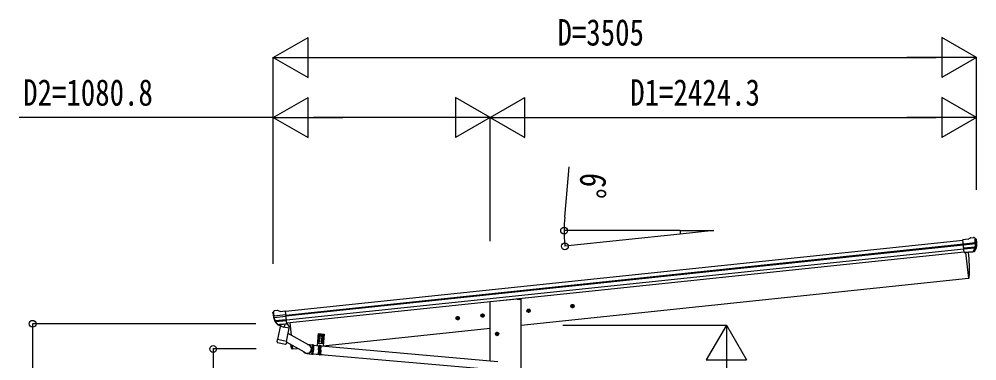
# Model space of a CAD drawing. Units: millimetres, scale not verified. Extents: x -16820 to 16820, y -11880 to 11880.
# Drawn here: x -13746 to -8971, y -4479 to -2773 of the extents above; entities that cross this region are included whole.
import ezdxf
from ezdxf.enums import TextEntityAlignment as Align

# ---------------------------------------------------------------- set-up
doc = ezdxf.new("R2010")
doc.units = ezdxf.units.MM
doc.header["$LTSCALE"] = 60
for name, color, linetype in [('0-4_YKK_13', 4, 'Continuous'), ('0-5_YKK_A1', 4, 'Continuous'), ('0-6_YKK_D', 6, 'Continuous')]:
    doc.layers.add(name, color=color, linetype=linetype)
doc.styles.add('ＭＳ ゴシック', font='')
doc.styles.get('ＭＳ ゴシック').set_extended_font_data('MS Gothic')

msp = doc.modelspace()

# ---------------------------------------------------------------- linework, layer by layer
at = {"layer": '0-4_YKK_13'}
for p, q in [((-9014.11, -3871.72), (-9002.52, -3864.75)), ((-8987.8, -3862.92), (-8987.8, -3862.92)), ((-8984.13, -3864.01), (-8984.13, -3864)), ((-8984.13, -3864.01), (-8979.81, -3867.5)), ((-8980.06, -3867.31), (-8979.87, -3867.43)), ((-9014.11, -3871.72), (-9040.64, -3874.51)), ((-9033.85, -3939.06), (-9040.64, -3874.51)), ((-9038.48, -3895.04), (-8978.74, -3888.76)), ((-8978.26, -3894.63), (-9037.86, -3900.89)), ((-8979.1, -3911.38), (-9036.13, -3917.37)), ((-8989.05, -3932.62), (-8979.6, -3914.32)), ((-8987.99, -3933.05), (-8977.87, -3914.79)), ((-8976.79, -3914.54), (-8986.58, -3932.21)), ((-8982.01, -3931.69), (-8972.76, -3915)), ((-8973.99, -3871.4), (-8979.87, -3867.43)), ((-8979.81, -3867.5), (-8978.95, -3868.2)), ((-8977.56, -3871.9), (-8977.87, -3870.05)), ((-8977.02, -3869.36), (-8976.76, -3871.85)), ((-8973.99, -3871.4), (-8973.97, -3871.41)), ((-8972.39, -3913.92), (-8972.38, -3913.84)), ((-8972.1, -3875.39), (-8972.2, -3874.38)), ((-8980.49, -3916.04), (-9035.66, -3921.84)), ((-9034.14, -3936.2), (-9034.04, -3937.2)), ((-8990.5, -3934.27), (-9033.88, -3938.83)), ((-9033.85, -3939.06), (-9023.91, -3938.01)), ((-9026.99, -3938.34), (-9013.58, -4065.97)), ((-9023.91, -3938.01), (-9023.63, -3938.08)), ((-9023.63, -3938.08), (-8998.3, -3935.41)), ((-8998.3, -3935.41), (-8998.05, -3935.3)), ((-8998.05, -3935.3), (-8990.36, -3934.49)), ((-8986.11, -3932.16), (-8987.59, -3932.32)), ((-8982.06, -3931.66), (-8982.01, -3931.69)), ((-9013.58, -4065.97), (-9011.53, -4065.68)), ((-12480.39, -4240.1), (-12480.47, -4238.23)), ((-12479.11, -4235.33), (-12479.8, -4236.2)), ((-12475.61, -4231.02), (-12479.11, -4235.33)), ((-12475.61, -4231.02), (-12475.61, -4231.01)), ((-12472.25, -4229.19), (-12472.25, -4229.19)), ((-12444.68, -4232.33), (-12418.16, -4229.54)), ((-12411.37, -4294.09), (-12418.16, -4229.54)), ((-12416, -4250.07), (-12475.74, -4256.35)), ((-12474.99, -4262.19), (-12415.38, -4255.92)), ((-12457.48, -4297.74), (-12471.17, -4281.99)), ((-12470.68, -4278.4), (-12413.65, -4272.41)), ((-12456.54, -4297.11), (-12469.58, -4281.17)), ((-12468.36, -4282.67), (-12413.18, -4276.87)), ((-12454.77, -4298.42), (-12411.39, -4293.86)), ((-12452.43, -4298.5), (-12414.89, -4294.55)), ((-12421.57, -4295.25), (-12446.9, -4297.92)), ((-12421.03, -4295.58), (-12423.95, -4309.93)), ((-12421.32, -4295.14), (-12421.57, -4295.25)), ((-12411.37, -4294.09), (-12421.32, -4295.14)), ((-12414.89, -4294.55), (-12413.33, -4294.39)), ((-12411.51, -4292.51), (-12410.59, -4292.69)), ((-12410.59, -4292.69), (-12399.39, -4309.62)), ((-12396.73, -4289.63), (-12390.33, -4350.54)), ((-12444.02, -4307.03), (-12457.37, -4372.68)), ((-12447.17, -4297.85), (-12454.86, -4298.66)), ((-12454, -4298.66), (-12452.43, -4298.5)), ((-12450.64, -4298.96), (-12450.79, -4299.69)), ((-12450.18, -4300.82), (-12425.42, -4310.57)), ((-12446.9, -4297.92), (-12447.17, -4297.85)), ((-12399.14, -4316.16), (-12444.02, -4307.03)), ((-12441.84, -4304.11), (-12442.5, -4307.34)), ((-12412.49, -4381.81), (-12399.14, -4316.16)), ((-12303.02, -4399.73), (-12404.51, -4342.56)), ((-12399.39, -4309.62), (-12400.65, -4315.85)), ((-12255.43, -4342.7), (-12260.7, -4402.97)), ((-12255.43, -4342.7), (-12225.54, -4345.31)), ((-12459.85, -4384.93), (-12457.36, -4372.68)), ((-12459.64, -4386.33), (-12459.64, -4386.33)), ((-12458.3, -4387.29), (-12417.34, -4395.62)), ((-12412.49, -4381.81), (-12457.37, -4372.68)), ((-12412.51, -4381.81), (-12415.04, -4394.28)), ((-12323.64, -4436.32), (-12413.32, -4385.8)), ((-12259.61, -4390.52), (-12229.73, -4393.13)), ((-12252.19, -4357.3), (-12254.43, -4382.94)), ((-12251.22, -4351.94), (-12251.28, -4352.64)), ((-12249.64, -4352.78), (-12251.28, -4352.64)), ((-12249.58, -4352.08), (-12251.22, -4351.94)), ((-12249.18, -4353.32), (-12249.33, -4354.96)), ((-12248.63, -4355.03), (-12249.33, -4354.96)), ((-12248.89, -4349.98), (-12249.03, -4351.63)), ((-12248.19, -4350.04), (-12248.89, -4349.98)), ((-12248.49, -4353.38), (-12248.63, -4355.03)), ((-12246.21, -4357.83), (-12248.49, -4383.83)), ((-12248.19, -4350.04), (-12248.34, -4351.69)), ((-12246.3, -4353.07), (-12247.94, -4352.93)), ((-12246.24, -4352.37), (-12247.88, -4352.23)), ((-12246.24, -4352.37), (-12246.3, -4353.07)), ((-12237.25, -4358.61), (-12239.52, -4384.62)), ((-12236.28, -4353.25), (-12236.34, -4353.94)), ((-12234.69, -4354.09), (-12236.34, -4353.94)), ((-12234.63, -4353.39), (-12236.28, -4353.25)), ((-12234.24, -4354.63), (-12234.38, -4356.27)), ((-12233.69, -4356.33), (-12234.38, -4356.27)), ((-12233.95, -4351.29), (-12234.09, -4352.93)), ((-12233.25, -4351.35), (-12233.95, -4351.29)), ((-12233.54, -4354.69), (-12233.69, -4356.33)), ((-12231.27, -4359.13), (-12233.51, -4384.77)), ((-12233.25, -4351.35), (-12233.39, -4353)), ((-12231.36, -4354.38), (-12233, -4354.23)), ((-12231.3, -4353.68), (-12232.94, -4353.54)), ((-12231.3, -4353.68), (-12231.36, -4354.38)), ((-12225.54, -4345.31), (-12230.82, -4405.58)), ((-12383.04, -4419.91), (-12385.11, -4420.05)), ((-12384.95, -4401.78), (-12383.04, -4419.91)), ((-12308.16, -4396.82), (-12283.1, -4399.08)), ((-12287.27, -4421.85), (-12287.61, -4424.23)), ((-12287.27, -4421.85), (-12287.18, -4419.43)), ((-12281.38, -4399.23), (-12277.28, -4399.6)), ((-12276.65, -4401.57), (-12251.74, -4403.75)), ((-12253.57, -4424.67), (-12255.47, -4446.43)), ((-12253.57, -4424.67), (-12251.66, -4402.91)), ((-12251.57, -4424.85), (-12253.57, -4447.6)), ((-12249.58, -4402.09), (-12251.66, -4402.91)), ((-12251.57, -4424.85), (-12249.58, -4402.09)), ((-12248.59, -4425.11), (-12250.61, -4448.25)), ((-12246.58, -4402.2), (-12249.59, -4402.09)), ((-12246.59, -4425.28), (-12248.62, -4448.43)), ((-12248.59, -4425.11), (-12246.56, -4401.96)), ((-12246.59, -4425.28), (-12244.57, -4402.14)), ((-12243.61, -4425.54), (-12245.6, -4448.3)), ((-12244.59, -4402.37), (-12241.61, -4402.79)), ((-12243.61, -4425.54), (-12241.61, -4402.79)), ((-12241.61, -4425.72), (-12243.52, -4447.48)), ((-12239.71, -4403.96), (-12241.61, -4402.79)), ((-12241.61, -4425.72), (-12239.71, -4403.96)), ((-12239.78, -4404.8), (-11359.01, -4481.86)), ((-12312.3, -4442.73), (-12287.24, -4444.99)), ((-12285.52, -4445.15), (-12281.42, -4445.52)), ((-12280.37, -4443.41), (-12255.4, -4445.59)), ((-12264.36, -4444.81), (-12264.41, -4445.31)), ((-12264.41, -4445.31), (-12255.44, -4446.09)), ((-12253.57, -4447.6), (-12255.47, -4446.43)), ((-12250.59, -4448.02), (-12253.57, -4447.6)), ((-12248.6, -4448.19), (-12245.59, -4448.3)), ((-12243.52, -4447.48), (-12245.6, -4448.3)), ((-12243.49, -4447.14), (-12234.52, -4447.92)), ((-12243.44, -4446.64), (-11362.67, -4523.7)), ((-12234.48, -4447.42), (-12234.52, -4447.92))]:
    msp.add_line(p, q, dxfattribs=at)
for points in [[(-9001.28, -3864.34), (-9001.28, -3864.34), (-8987.8, -3862.92)], [(-8972.71, -3914.91), (-8972.75, -3914.98), (-8972.76, -3915)], [(-8972.71, -3914.91), (-8972.65, -3914.79), (-8972.39, -3913.92)], [(-12458.76, -4227.77), (-12458.76, -4227.77), (-12472.25, -4229.19)], [(-12444.68, -4232.33), (-12457.47, -4227.92), (-12457.47, -4227.92)]]:
    msp.add_lwpolyline(points, dxfattribs=at)
for centre in [(-12248.76, -4352.5), (-12233.82, -4353.81)]:
    msp.add_circle(centre, 5.9, dxfattribs=at)
for centre, radius, start, end in [((-9000.97, -3867.32), 3, 96.02369, 120.97631), ((-8987.28, -3867.89), 5, 51.04426, 95.95574), ((-9171.12, -3893.55), 192.44, 1.4271, 6.57578), ((-8982.26, -3912.94), 3, 332.69111, 354.20009), ((-9178.46, -3893.01), 200.2, 354.20009, 359.53883), ((-8933.47, -3886.64), 45.32, 182.67122, 185.64518), ((-8978.07, -3895.96), 1.35, 95.1605, 97.91927), ((-8975.47, -3894.41), 2.74, 179.02151, 184.43412), ((-8980.5, -3913.33), 3, 331, 354.13916), ((-9178.46, -3893.01), 202, 354.13916, 6), ((-9178.44, -3893.05), 202.8, 353.91814, 6), ((-8976.24, -3874.78), 4.06, 6.38959, 55.96734), ((-9143.22, -3893.37), 172.06, 353.16895, 6), ((-9909.17, -4025.75), 900.99, 357.6414, 5.65852), ((-8990.61, -3931.6), 2.99, 285.2717, 331.00739), ((-8984.23, -3930.46), 2.54, 222.2261, 331), ((-9011.94, -4062.71), 3, 278, 357.63919), ((-12279.5, -4218.99), 202, 186, 197.86084), ((-12286.56, -4221.04), 192.44, 185.42422, 190.5729), ((-12471.72, -4234.16), 5, 96.04426, 140.95574), ((-12458.45, -4230.76), 3, 71.02369, 95.97631), ((-12520.46, -4263.69), 45.32, 6.35482, 9.32878), ((-12477.76, -4262.55), 2.74, 7.56588, 12.97849), ((-12474.89, -4263.53), 1.35, 94.08073, 96.8395), ((-12279.5, -4218.99), 200.2, 192.46117, 197.79991), ((-12468.91, -4280.02), 3, 197.86084, 221), ((-12467.26, -4279.27), 3, 197.79991, 219.30889), ((-12420.45, -4295.74), 0.604, 93.09842, 164.70595), ((-12413.38, -4293.89), 0.5, 276, 311.26246), ((-11515.38, -4194.37), 900.99, 186.16597, 186.25983), ((-12455.22, -4295.78), 2.99, 220.99261, 266.7283), ((-12454.05, -4298.17), 0.5, 240.73754, 276), ((-12451.13, -4298.86), 0.5, 348.5, 96), ((-12449.81, -4299.89), 1, 168.5, 248.5), ((-12424.95, -4309.66), 1.03, 242.53897, 344.46569), ((-11515.38, -4194.37), 900.99, 189.39542, 189.48281), ((-12457.95, -4385.35), 1.95, 167.54017, 209.97766), ((-12457.91, -4385.33), 2, 209.90962, 258.5), ((-12251.44, -4383.2), 3, 175.00038, 355.02015), ((-12249.68, -4353.28), 0.5, 355, 85), ((-12249.53, -4351.58), 0.5, 265, 355), ((-12247.99, -4353.43), 0.5, 85, 175), ((-12247.84, -4351.73), 0.5, 175, 265), ((-12236.5, -4384.51), 3, 174.98076, 355.00053), ((-12234.74, -4354.58), 0.5, 355, 85), ((-12234.59, -4352.89), 0.5, 265, 355), ((-12233.04, -4354.73), 0.5, 85, 175), ((-12232.9, -4353.04), 0.5, 175, 265), ((-12416.95, -4393.66), 2, 258.5, 341.96843), ((-11515.38, -4194.37), 900.99, 193.00313, 194.35863), ((-12385.32, -4417.06), 3, 194.36084, 274.00003), ((-12310.23, -4419.78), 23.05, 216.25577, 348.84849), ((-12310.23, -4419.78), 21.3, 230.97548, 70.23074), ((-12310.23, -4419.78), 23.05, 0.84849, 84.95046), ((-12310.23, -4419.78), 23.05, 348.84849, 0.84849), ((-12282.28, -4399.65), 0.994, 24.65913, 145.03785), ((-12245.72, -4403.78), 2, 55, 115), ((-12286.34, -4444.58), 0.994, 204.65913, 325.03785), ((-12249.46, -4446.61), 2, 235, 295)]:
    msp.add_arc(centre, radius, start, end, dxfattribs=at)
for centre, major_axis, ratio, start_param, end_param in [((-8979.82, -3871.5), (-0.87, 5.91), 0.020485, 0.671432, 1.5691306), ((-8985.22, -3866.99), (5.88, -1.31), 0.24881, 0.460585, 0.4641038), ((-8980.84, -3870.53), (-2.34, 1.9), 0.995767, 3.9859716, 4.712389), ((-9176.15, -3914.96), (-20.92, 199.05), 0.994373, 4.7113789, 4.7277536), ((-8974.11, -3875.92), (0.34, 4.36), 0.441005, 5.1067897, 5.120501), ((-8990.81, -3931.3), (-0.11, 3), 0.642905, 3.2459383, 4.203928), ((-8990.68, -3931.5), (1.66, -2.51), 0.997631, 5.8041905, 5.8929484), ((-8990.75, -3931.39), (3.53, -2.11), 0.650902, 5.2561448, 5.3289554), ((-8988.38, -3931.04), (1.08, 3.13), 0.040856, 2.1135035, 2.1416249), ((-12477.47, -4238.08), (1.9, 2.34), 0.995767, 1.5707963, 2.2972137), ((-12473.93, -4233.7), (-5.48, -2.51), 0.24881, 5.8190815, 5.8226003), ((-12478.26, -4239.24), (-0.38, 5.97), 0.020485, 4.7140547, 5.6117533), ((-12277.19, -4240.93), (-20.92, 199.05), 0.994373, 1.5554317, 1.5718064), ((-12457.52, -4295.7), (-1.71, 2.84), 0.040856, 4.1415604, 4.1696818), ((-12455.08, -4295.45), (-0.51, 2.96), 0.642905, 2.0792573, 3.037247), ((-12455.13, -4295.55), (-3.02, -2.79), 0.650902, 0.9542299, 1.0270405), ((-12455.17, -4295.67), (-1.1, -2.8), 0.997631, 0.3902369, 0.4789948), ((-12285.17, -4422.04), (2.07, 22.96), 0.087156, 3.1415927, 6.2831853), ((-12283.45, -4422.19), (2.07, 22.96), 0.087156, 3.1415927, 6.2831853), ((-12279.35, -4422.56), (2.07, 22.96), 0.087156, 3.1415927, 6.2831853)]:
    msp.add_ellipse(centre, major_axis=major_axis, ratio=ratio, start_param=start_param, end_param=end_param, dxfattribs=at)
at = {"layer": '0-5_YKK_A1'}
for p, q in [((-10449.56, -3829.19), (-10282.63, -3829.19)), ((-10449.56, -3829.19), (-10449.56, -3846.74)), ((-10282.63, -3829.19), (-10449.56, -3846.74)), ((-12417.95, -4231.53), (-9040.42, -3876.54)), ((-12415.96, -4250.42), (-9038.44, -3895.43)), ((-12415.53, -4254.6), (-9038, -3899.61)), ((-12413.43, -4274.46), (-9035.91, -3919.47)), ((-9034.15, -3936.21), (-12411.67, -4291.2)), ((-11242.17, -4300.2), (-9013.58, -4065.97)), ((-11262.17, -4171), (-11397.67, -4185.24)), ((-11397.67, -4478.47), (-11397.67, -4185.24)), ((-11262.17, -4171), (-11242.17, -4171)), ((-10991.77, -4199.88), (-10994.64, -4206.81)), ((-10984.33, -4198.9), (-10991.77, -4199.88)), ((-10985.9, -4215.75), (-10988.51, -4195.92)), ((-10979.76, -4204.85), (-10984.33, -4198.9)), ((-11439.69, -4246.96), (-11442.57, -4253.89)), ((-11432.25, -4245.98), (-11439.69, -4246.96)), ((-11433.82, -4262.83), (-11436.43, -4243)), ((-11427.68, -4251.93), (-11432.25, -4245.98)), ((-11215.91, -4230.13), (-11196.08, -4227.52)), ((-11210.56, -4222.87), (-11213.44, -4229.81)), ((-11203.12, -4221.9), (-11210.56, -4222.87)), ((-11204.69, -4238.74), (-11207.3, -4218.92)), ((-11198.55, -4227.85), (-11203.12, -4221.9)), ((-11201.43, -4234.78), (-11198.55, -4227.85)), ((-10997.12, -4207.14), (-10977.29, -4204.53)), ((-10982.63, -4211.79), (-10979.76, -4204.85)), ((-12396.73, -4289.63), (-12390.33, -4350.54)), ((-11569.35, -4267.28), (-11549.52, -4264.67)), ((-11564.01, -4260.02), (-11566.88, -4266.96)), ((-11556.57, -4259.04), (-11564.01, -4260.02)), ((-11558.13, -4275.89), (-11560.74, -4256.06)), ((-11552, -4265), (-11556.57, -4259.04)), ((-11554.87, -4271.93), (-11552, -4265)), ((-11445.04, -4254.22), (-11425.21, -4251.61)), ((-11430.56, -4258.87), (-11427.68, -4251.93)), ((-12230.67, -4403.9), (-11397.67, -4316.34)), ((-11353.17, -4344.55), (-11373.17, -4344.55)), ((-11363.17, -4337.05), (-11369.67, -4340.8)), ((-11369.67, -4340.8), (-11369.67, -4348.3)), ((-11363.17, -4354.55), (-11363.17, -4334.55)), ((-11356.67, -4340.8), (-11363.17, -4337.05)), ((-11369.67, -4348.3), (-11363.17, -4352.06)), ((-12384.95, -4401.78), (-12383.04, -4419.91)), ((-12383.04, -4419.91), (-12357.53, -4417.23))]:
    msp.add_line(p, q, dxfattribs=at)
for points in [[(-11397.67, -7050), (-11242.17, -7050), (-11242.17, -4171)], [(-11213.44, -4229.81), (-11208.87, -4235.76), (-11201.43, -4234.78)], [(-10994.64, -4206.81), (-10990.07, -4212.77), (-10982.63, -4211.79)], [(-11566.88, -4266.96), (-11562.31, -4272.91), (-11554.87, -4271.93)], [(-11442.57, -4253.89), (-11438, -4259.85), (-11430.56, -4258.87)], [(-11363.17, -4352.06), (-11356.67, -4348.3), (-11356.67, -4340.8)]]:
    msp.add_lwpolyline(points, dxfattribs=at)
for centre, radius in [((-10987.2, -4205.83), 8.5), ((-10987.2, -4205.83), 7.7), ((-10987.2, -4205.83), 6.5), ((-11435.12, -4252.91), 8.5), ((-11435.12, -4252.91), 7.7), ((-11435.12, -4252.91), 6.5), ((-11206, -4228.83), 8.5), ((-11206, -4228.83), 7.7), ((-11206, -4228.83), 6.5), ((-11559.44, -4265.98), 8.5), ((-11559.44, -4265.98), 7.7), ((-11559.44, -4265.98), 6.5), ((-11363.17, -4344.55), 8.5), ((-11363.17, -4344.55), 7.7), ((-11363.17, -4344.55), 6.5)]:
    msp.add_circle(centre, radius, dxfattribs=at)
at = {"layer": '0-6_YKK_D'}
for p, q in [((-12478.51, -2965.02), (-12305.31, -2865.02)), ((-12305.31, -3065.02), (-12305.31, -2865.02)), ((-8973.34, -2965.02), (-9146.54, -2865.02)), ((-9146.54, -2865.02), (-9146.54, -3065.02)), ((-12478.51, -3994.57), (-12478.51, -2964.02)), ((-12478.51, -2965.02), (-12305.31, -3065.02)), ((-12478.51, -2965.02), (-12132.1, -2965.02)), ((-12278.51, -2965.02), (-9173.34, -2965.02)), ((-8973.34, -2965.02), (-9319.75, -2965.02)), ((-8973.34, -2965.02), (-9146.54, -3065.02)), ((-8973.34, -3626.16), (-8973.34, -2964.02)), ((-12478.51, -3265.02), (-12305.31, -3165.02)), ((-12305.31, -3365.02), (-12305.31, -3165.02)), ((-11397.67, -3265.02), (-11570.88, -3165.02)), ((-11570.88, -3165.02), (-11570.88, -3365.02)), ((-11397.67, -3265.02), (-11224.47, -3165.02)), ((-11224.47, -3365.02), (-11224.47, -3165.02)), ((-8973.34, -3265.02), (-9146.54, -3165.02)), ((-9146.54, -3165.02), (-9146.54, -3365.02)), ((-12478.51, -3265.02), (-13745.71, -3265.02)), ((-12478.51, -3994.57), (-12478.51, -3264.02)), ((-12478.51, -3265.02), (-12305.31, -3365.02)), ((-12478.51, -3265.02), (-12132.1, -3265.02)), ((-11597.67, -3265.02), (-12278.51, -3265.02)), ((-11397.67, -3265.02), (-11744.08, -3265.02)), ((-11397.67, -3265.02), (-11570.88, -3365.02)), ((-11397.67, -3880.96), (-11397.67, -3264.02)), ((-11397.67, -3880.96), (-11397.67, -3264.02)), ((-11397.67, -3265.02), (-11224.47, -3365.02)), ((-11397.67, -3265.02), (-11051.26, -3265.02)), ((-11197.67, -3265.02), (-9173.34, -3265.02)), ((-8973.34, -3265.02), (-9319.75, -3265.02)), ((-8973.34, -3265.02), (-9146.54, -3365.02)), ((-8973.34, -3626.16), (-8973.34, -3264.02)), ((-11025.86, -3761.26), (-11002.99, -3511.1)), ((-10450.56, -3829.19), (-11029.96, -3829.19)), ((-10450.56, -3846.84), (-11025.86, -3907.31)), ((-12565.85, -4294.04), (-13679.51, -4294.04)), ((-13678.51, -4294.04), (-13678.51, -6500)), ((-11035.88, -4300.2), (-10218.92, -4300.2)), ((-10219.92, -4300.2), (-10319.92, -4473.41)), ((-10219.92, -4300.2), (-10119.92, -4473.41)), ((-10219.92, -4300.2), (-10219.92, -4646.61)), ((-12563.98, -4419.91), (-12779.51, -4419.91)), ((-12778.51, -4419.91), (-12778.51, -6500)), ((-10319.92, -4473.41), (-10119.92, -4473.41))]:
    msp.add_line(p, q, dxfattribs=at)
for centre in [(-11028.96, -3829.19), (-11024.87, -3907.2), (-13678.51, -4294.04), (-12778.51, -4419.91)]:
    msp.add_circle(centre, 17, dxfattribs=at)
for start, end in [(174.77782, 180), (180, 186)]:
    msp.add_arc((-10282.63, -3829.19), 746.33, start, end, dxfattribs=at)

# ---------------------------------------------------------------- texts
at = {"layer": '0-6_YKK_D', "style": 'ＭＳ ゴシック', "width": 0.8}
for s, p in [('D=3505', (-11061.92, -2945.02)), ('D2=1080.8', (-13725.71, -3245.02)), ('D1=2424.3', (-10699.1, -3245.02))]:
    msp.add_text(s, height=132, dxfattribs=at).set_placement(p, align=Align.BOTTOM_LEFT)
msp.add_text('6°', height=132, rotation=264.778, dxfattribs=at).set_placement((-10984.9, -3532.84), align=Align.BOTTOM_LEFT)

doc.saveas('drawing.dxf')
